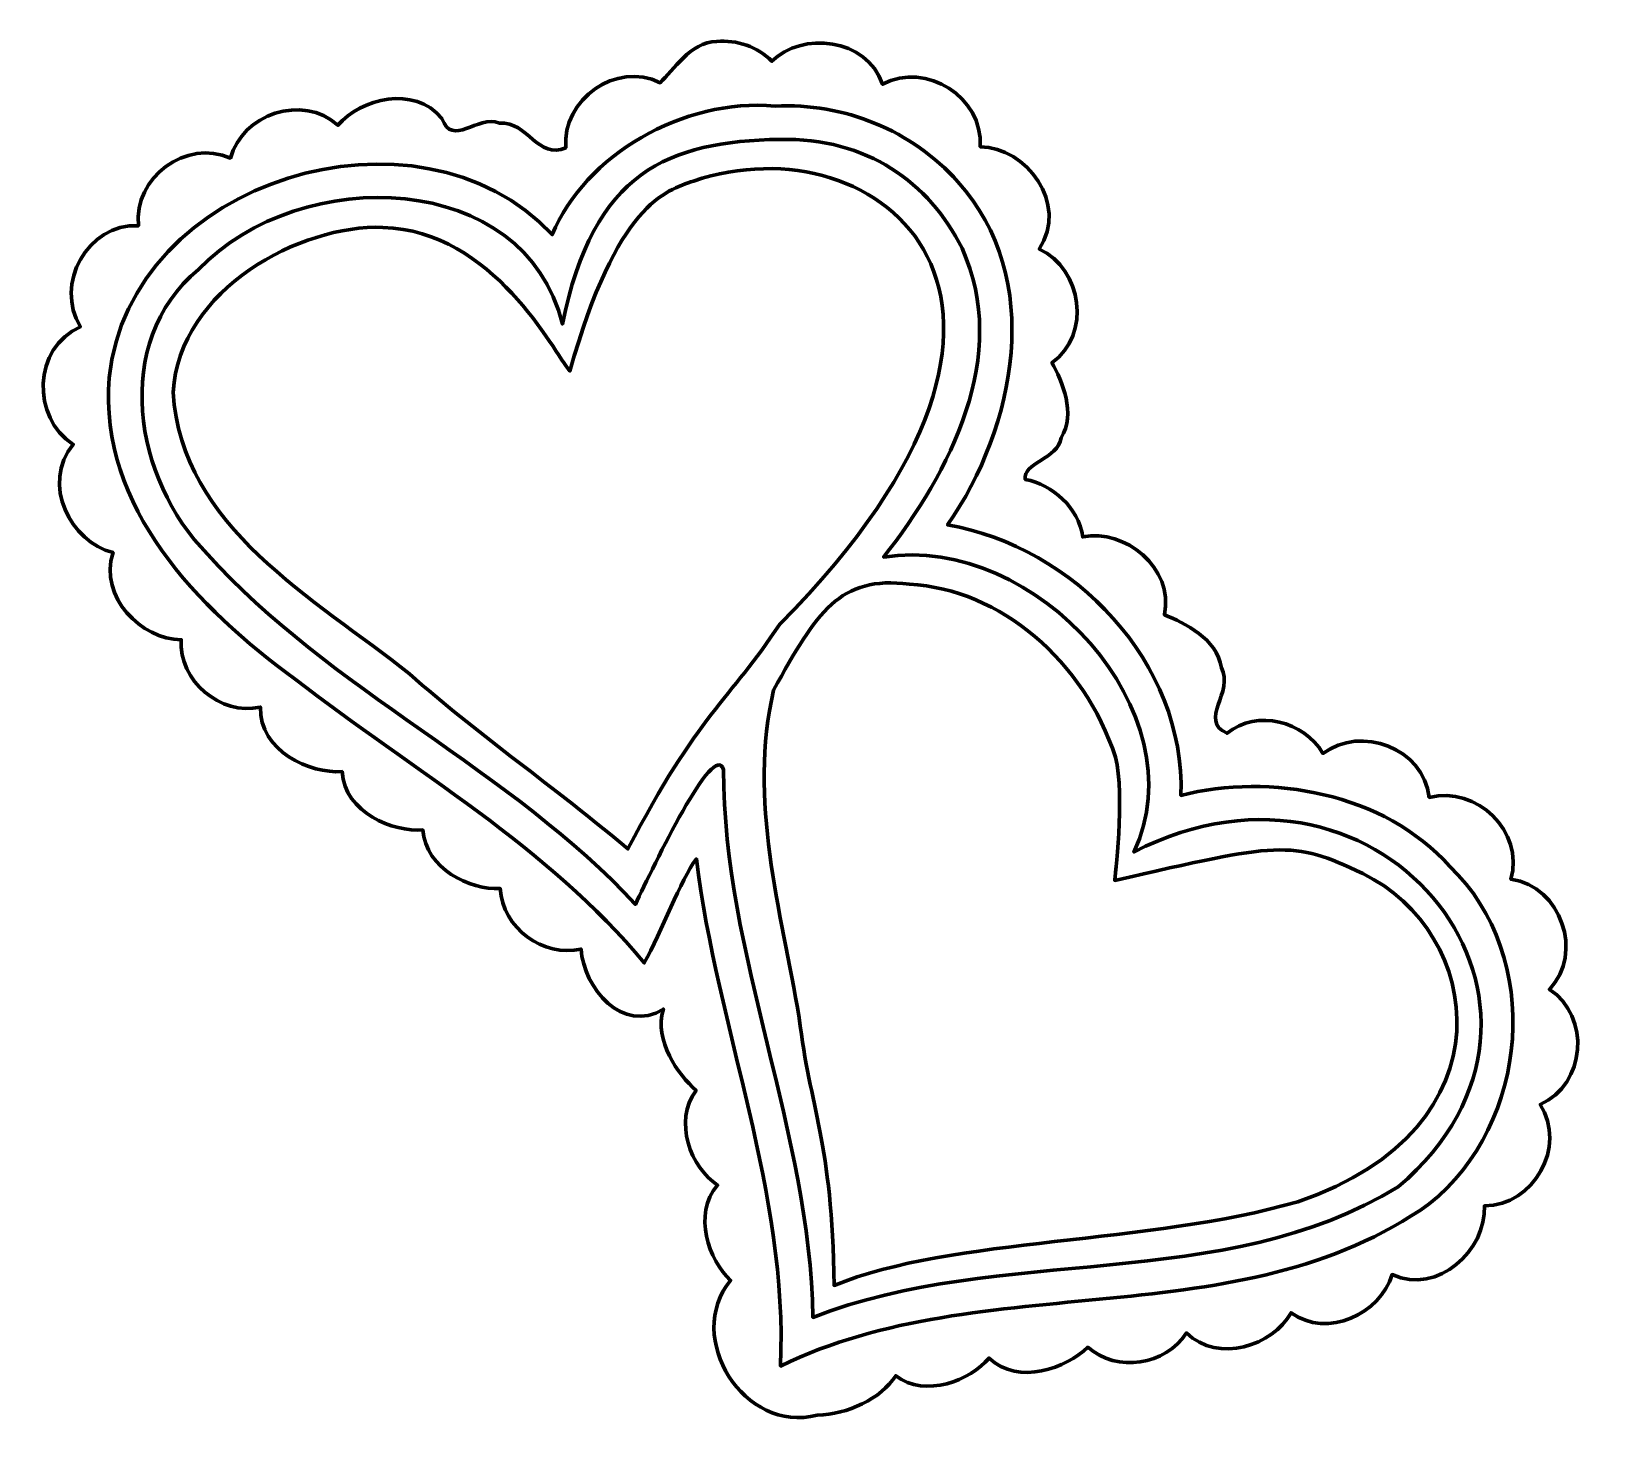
# Model space of a CAD drawing. Header units: centimetres. Extents: x -7.2 to 7.4, y -6.5 to 6.5.
import ezdxf

# ---------------------------------------------------------------- set-up
doc = ezdxf.new("R2010")
doc.units = ezdxf.units.CM
doc.header["$MEASUREMENT"] = 0
doc.layers.add('Layer 1', color=7, linetype='Continuous')

msp = doc.modelspace()

# ---------------------------------------------------------------- linework, layer by layer
at = {"layer": 'Layer 1', "color": 13, "lineweight": 80}
for points, knots in [([(-0.86976, 6.36888), (-1.114, 6.36714), (-1.27048, 6.09893), (-1.39264, 5.98751), (-1.39264, 5.98751), (-1.7977, 6.19176), (-2.30258, 5.82978), (-2.26571, 5.38547), (-2.26571, 5.38547), (-2.52457, 5.26882), (-2.61416, 5.6307), (-2.87974, 5.61333), (-2.87974, 5.61333), (-3.08761, 5.69367), (-3.31413, 5.38586), (-3.41222, 5.6565), (-3.41222, 5.6565), (-3.67398, 5.9696), (-4.1624, 5.84003), (-4.37644, 5.59414), (-4.37644, 5.59414), (-4.70775, 5.88951), (-5.25903, 5.69551), (-5.37184, 5.28952), (-5.37184, 5.28952), (-5.77842, 5.47118), (-6.27338, 5.10888), (-6.22332, 4.6635), (-6.22332, 4.6635), (-6.69608, 4.68586), (-7.00331, 4.1213), (-6.76059, 3.72807), (-6.76059, 3.72807), (-7.20279, 3.53588), (-7.21365, 2.8822), (-6.82775, 2.63913), (-6.82775, 2.63913), (-7.12837, 2.27495), (-6.85166, 1.7321), (-6.45837, 1.63654), (-6.45837, 1.63654), (-6.59271, 1.22336), (-6.19407, 0.83305), (-5.82755, 0.83063), (-5.82755, 0.83063), (-5.84909, 0.4497), (-5.46578, 0.12418), (-5.09359, 0.20701), (-5.09359, 0.20701), (-5.10518, -0.20166), (-4.63164, -0.41189), (-4.33805, -0.39023), (-4.33805, -0.39023), (-4.31446, -0.77445), (-3.85998, -0.95363), (-3.5897, -0.9299), (-3.5897, -0.9299), (-3.56006, -1.29097), (-3.15611, -1.48795), (-2.87253, -1.47437), (-2.87253, -1.47437), (-2.8559, -1.83648), (-2.47101, -2.11726), (-2.12418, -2.03323), (-2.12418, -2.03323), (-2.09945, -2.39401), (-1.74116, -2.82441), (-1.36144, -2.58969), (-1.36144, -2.58969), (-1.45359, -2.88435), (-1.2246, -3.19446), (-1.05922, -3.34283), (-1.05922, -3.34283), (-1.27278, -3.63056), (-1.10718, -4.05759), (-0.86014, -4.2207), (-0.86014, -4.2207), (-1.09381, -4.489), (-0.94106, -4.91662), (-0.74021, -5.10097), (-0.74021, -5.10097), (-1.17497, -5.62849), (-0.61398, -6.5282), (0.0633, -6.34821), (0.0633, -6.34821), (0.3453, -6.34294), (0.64998, -6.19921), (0.79006, -5.98363), (0.79006, -5.98363), (1.06871, -6.19488), (1.48164, -6.02606), (1.65354, -5.82053), (1.65354, -5.82053), (1.92993, -6.0786), (2.37189, -5.91412), (2.56739, -5.71979), (2.56739, -5.71979), (2.83819, -5.95824), (3.28838, -5.88737), (3.48124, -5.58787), (3.48124, -5.58787), (3.77866, -5.8737), (4.28235, -5.7071), (4.45025, -5.40078), (4.45025, -5.40078), (4.79038, -5.64496), (5.27857, -5.41103), (5.38568, -5.04819), (5.38568, -5.04819), (5.8147, -5.24068), (6.25909, -4.81691), (6.24196, -4.41258), (6.24196, -4.41258), (6.69768, -4.40779), (7.00821, -3.86489), (6.75765, -3.47235), (6.75765, -3.47235), (7.17908, -3.28662), (7.22899, -2.65777), (6.844, -2.4074), (6.844, -2.4074), (7.16296, -2.06973), (6.95248, -1.45385), (6.48662, -1.38802), (6.48662, -1.38802), (6.60975, -0.94506), (6.16989, -0.51859), (5.73108, -0.63008), (5.73108, -0.63008), (5.67417, -0.17043), (5.1023, 0.04091), (4.74528, -0.22233), (4.74528, -0.22233), (4.57016, 0.07634), (4.13584, 0.19017), (3.85782, -0.03524), (3.85782, -0.03524), (3.58757, 0.08274), (3.92857, 0.34781), (3.80505, 0.57159), (3.80505, 0.57159), (3.76666, 0.84237), (3.46281, 0.98318), (3.27737, 1.06089), (3.27737, 1.06089), (3.36935, 1.50085), (2.90954, 1.86), (2.52183, 1.78285), (2.52183, 1.78285), (2.47965, 2.05911), (2.24284, 2.26324), (1.98935, 2.31533), (1.98935, 2.31533), (1.95747, 2.46355), (2.29327, 2.50418), (2.32035, 2.6991), (2.32035, 2.6991), (2.46048, 2.92213), (2.33146, 3.22815), (2.2364, 3.39468), (2.2364, 3.39468), (2.6056, 3.65422), (2.51624, 4.26494), (2.11887, 4.44764), (2.11887, 4.44764), (2.39366, 4.86658), (1.99805, 5.39209), (1.572, 5.39507), (1.572, 5.39507), (1.59952, 5.85461), (1.07148, 6.18668), (0.66775, 5.97312), (0.66775, 5.97312), (0.51835, 6.40731), (-0.08001, 6.46162), (-0.35643, 6.18659), (-0.35643, 6.18659), (-0.48854, 6.31984), (-0.68272, 6.38806), (-0.86972, 6.36888), (-0.86972, 6.36888), (-0.86972, 6.36888), (-0.86976, 6.36888), (-0.86976, 6.36888)], [0, 0, 0, 0, 0.0212766, 0.0212766, 0.0212766, 0.0212766, 0.04255319, 0.04255319, 0.04255319, 0.04255319, 0.06382979, 0.06382979, 0.06382979, 0.06382979, 0.08510638, 0.08510638, 0.08510638, 0.08510638, 0.10638298, 0.10638298, 0.10638298, 0.10638298, 0.12765957, 0.12765957, 0.12765957, 0.12765957, 0.14893617, 0.14893617, 0.14893617, 0.14893617, 0.17021277, 0.17021277, 0.17021277, 0.17021277, 0.19148936, 0.19148936, 0.19148936, 0.19148936, 0.21276596, 0.21276596, 0.21276596, 0.21276596, 0.23404255, 0.23404255, 0.23404255, 0.23404255, 0.25531915, 0.25531915, 0.25531915, 0.25531915, 0.27659574, 0.27659574, 0.27659574, 0.27659574, 0.29787234, 0.29787234, 0.29787234, 0.29787234, 0.31914894, 0.31914894, 0.31914894, 0.31914894, 0.34042553, 0.34042553, 0.34042553, 0.34042553, 0.36170213, 0.36170213, 0.36170213, 0.36170213, 0.38297872, 0.38297872, 0.38297872, 0.38297872, 0.40425532, 0.40425532, 0.40425532, 0.40425532, 0.42553191, 0.42553191, 0.42553191, 0.42553191, 0.44680851, 0.44680851, 0.44680851, 0.44680851, 0.46808511, 0.46808511, 0.46808511, 0.46808511, 0.4893617, 0.4893617, 0.4893617, 0.4893617, 0.5106383, 0.5106383, 0.5106383, 0.5106383, 0.53191489, 0.53191489, 0.53191489, 0.53191489, 0.55319149, 0.55319149, 0.55319149, 0.55319149, 0.57446809, 0.57446809, 0.57446809, 0.57446809, 0.59574468, 0.59574468, 0.59574468, 0.59574468, 0.61702128, 0.61702128, 0.61702128, 0.61702128, 0.63829787, 0.63829787, 0.63829787, 0.63829787, 0.65957447, 0.65957447, 0.65957447, 0.65957447, 0.68085106, 0.68085106, 0.68085106, 0.68085106, 0.70212766, 0.70212766, 0.70212766, 0.70212766, 0.72340426, 0.72340426, 0.72340426, 0.72340426, 0.74468085, 0.74468085, 0.74468085, 0.74468085, 0.76595745, 0.76595745, 0.76595745, 0.76595745, 0.78723404, 0.78723404, 0.78723404, 0.78723404, 0.80851064, 0.80851064, 0.80851064, 0.80851064, 0.82978723, 0.82978723, 0.82978723, 0.82978723, 0.85106383, 0.85106383, 0.85106383, 0.85106383, 0.87234043, 0.87234043, 0.87234043, 0.87234043, 0.89361702, 0.89361702, 0.89361702, 0.89361702, 0.91489362, 0.91489362, 0.91489362, 0.91489362, 0.93617021, 0.93617021, 0.93617021, 0.93617021, 0.95744681, 0.95744681, 0.95744681, 0.95744681, 1, 1, 1, 1]), ([(-0.28319, 0.97576), (-0.75049, 0.27037), (-1.04178, 0.14056), (-1.69003, -1.10653), (-1.69003, -1.10653), (-2.52764, -0.41098), (-3.06805, -0.05746), (-3.71453, 0.51584), (-3.71453, 0.51584), (-4.58868, 1.20937), (-5.82714, 1.87403), (-5.90251, 3.12102), (-5.90251, 3.12102), (-5.84319, 4.08571), (-4.71808, 4.6735), (-3.96034, 4.64819), (-3.96034, 4.64819), (-2.9298, 4.61376), (-2.3817, 3.50102), (-2.22821, 3.31812), (-2.22821, 3.31812), (-1.7929, 4.86762), (-1.34353, 4.98769), (-1.08184, 5.077), (-1.08184, 5.077), (0.62194, 5.65845), (2.7188, 3.99855), (-0.28319, 0.97577), (-0.28319, 0.97577), (-0.28319, 0.97577), (-0.28319, 0.97576), (-0.28319, 0.97576)], [0, 0, 0, 0, 0.11111111, 0.11111111, 0.11111111, 0.11111111, 0.22222222, 0.22222222, 0.22222222, 0.22222222, 0.33333333, 0.33333333, 0.33333333, 0.33333333, 0.44444444, 0.44444444, 0.44444444, 0.44444444, 0.55555556, 0.55555556, 0.55555556, 0.55555556, 0.66666667, 0.66666667, 0.66666667, 0.66666667, 0.77777778, 0.77777778, 0.77777778, 0.77777778, 1, 1, 1, 1]), ([(-0.28486, 5.46293), (-1.315, 5.44262), (-2.01204, 5.17049), (-2.29726, 3.75283), (-2.29726, 3.75283), (-2.6403, 5.18175), (-4.71623, 5.24672), (-5.66792, 4.25857), (-5.66792, 4.25857), (-6.47764, 3.58029), (-6.26547, 2.31257), (-5.58455, 1.62301), (-5.58455, 1.62301), (-4.46208, 0.36942), (-2.75833, -0.38104), (-1.62111, -1.62097), (-1.62111, -1.62097), (-1.45411, -1.26408), (-0.89017, -0.08647), (-0.80461, -0.37307), (-0.80461, -0.37307), (-0.8043, -2.10016), (-0.00382, -3.7183), (0.0232, -5.4444), (0.0232, -5.4444), (1.76215, -4.75991), (3.8079, -5.23441), (5.44351, -4.23435), (5.44351, -4.23435), (7.37186, -2.59796), (5.32727, 0.06263), (2.99504, -1.13521), (2.99504, -1.13521), (3.60037, 0.15115), (2.08887, 1.81397), (0.67786, 1.59613), (0.67786, 1.59613), (1.29325, 2.37978), (1.85382, 3.46336), (1.40416, 4.45422), (1.40416, 4.45422), (1.09593, 5.06555), (0.52631, 5.47892), (-0.28486, 5.46293)], [0, 0, 0, 0, 0.08333333, 0.08333333, 0.08333333, 0.08333333, 0.16666667, 0.16666667, 0.16666667, 0.16666667, 0.25, 0.25, 0.25, 0.25, 0.33333333, 0.33333333, 0.33333333, 0.33333333, 0.41666667, 0.41666667, 0.41666667, 0.41666667, 0.5, 0.5, 0.5, 0.5, 0.58333333, 0.58333333, 0.58333333, 0.58333333, 0.66666667, 0.66666667, 0.66666667, 0.66666667, 0.75, 0.75, 0.75, 0.75, 0.83333333, 0.83333333, 0.83333333, 0.83333333, 1, 1, 1, 1]), ([(0.91626, 1.34436), (1.76444, 1.29687), (2.52924, 0.63502), (2.82556, -0.25637), (2.82556, -0.25637), (2.91359, -0.61737), (2.81722, -1.39843), (2.81722, -1.39843), (2.81722, -1.39843), (4.34106, -1.05042), (4.45301, -1.01793), (5.11387, -1.33499), (5.11387, -1.33499), (6.22253, -1.8669), (6.52679, -3.68934), (4.5131, -4.37311), (4.5131, -4.37311), (3.12767, -4.77622), (1.32246, -4.69642), (0.21862, -5.14788), (0.21862, -5.14788), (0.20124, -3.79617), (-0.00472, -3.51962), (-0.10422, -2.66948), (-0.10422, -2.66948), (-0.27322, -1.67142), (-0.58069, -0.64935), (-0.34118, 0.36297), (-0.34118, 0.36297), (0.05957, 1.0879), (0.26647, 1.42658), (0.91626, 1.34435), (0.91626, 1.34435), (0.91626, 1.34435), (0.91626, 1.34436), (0.91626, 1.34436)], [0, 0, 0, 0, 0.1, 0.1, 0.1, 0.1, 0.2, 0.2, 0.2, 0.2, 0.3, 0.3, 0.3, 0.3, 0.4, 0.4, 0.4, 0.4, 0.5, 0.5, 0.5, 0.5, 0.6, 0.6, 0.6, 0.6, 0.7, 0.7, 0.7, 0.7, 0.8, 0.8, 0.8, 0.8, 1, 1, 1, 1])]:
    msp.add_open_spline(points, degree=3, knots=knots, dxfattribs=at)
at = {"layer": 'Layer 1', "color": 230, "lineweight": 80}
msp.add_open_spline([(-0.32769, 5.77164), (-1.17974, 5.84729), (-2.08832, 5.31773), (-2.39044, 4.58196), (-2.39044, 4.58196), (-3.63573, 5.90566), (-6.30428, 5.09247), (-6.49435, 3.25556), (-6.49435, 3.25556), (-6.59169, 2.05508), (-5.66886, 1.12086), (-4.77219, 0.46605), (-4.77219, 0.46605), (-3.67737, -0.38399), (-2.42755, -1.08448), (-1.53895, -2.16276), (-1.53895, -2.16276), (-1.37576, -1.8722), (-1.20544, -1.39689), (-1.05684, -1.19854), (-1.05684, -1.19854), (-0.86157, -2.77944), (-0.20781, -4.28426), (-0.27731, -5.89489), (-0.27731, -5.89489), (1.60982, -4.97153), (3.96613, -5.64368), (5.73105, -4.3934), (5.73105, -4.3934), (6.65818, -3.6524), (6.79108, -2.10297), (5.92054, -1.26809), (5.92054, -1.26809), (5.31053, -0.58488), (4.25185, -0.40131), (3.43085, -0.61089), (3.43085, -0.61089), (3.47447, 0.61526), (2.43654, 1.69507), (1.26976, 1.89319), (1.26976, 1.89319), (1.90133, 2.80224), (2.17499, 4.17856), (1.3633, 5.07126), (1.3633, 5.07126), (0.94445, 5.54678), (0.30755, 5.80213), (-0.32767, 5.77164), (-0.32767, 5.77164), (-0.32767, 5.77164), (-0.32769, 5.77164), (-0.32769, 5.77164)], degree=3, knots=[0, 0, 0, 0, 0.07142857, 0.07142857, 0.07142857, 0.07142857, 0.14285714, 0.14285714, 0.14285714, 0.14285714, 0.21428571, 0.21428571, 0.21428571, 0.21428571, 0.28571429, 0.28571429, 0.28571429, 0.28571429, 0.35714286, 0.35714286, 0.35714286, 0.35714286, 0.42857143, 0.42857143, 0.42857143, 0.42857143, 0.5, 0.5, 0.5, 0.5, 0.57142857, 0.57142857, 0.57142857, 0.57142857, 0.64285714, 0.64285714, 0.64285714, 0.64285714, 0.71428571, 0.71428571, 0.71428571, 0.71428571, 0.78571429, 0.78571429, 0.78571429, 0.78571429, 0.85714286, 0.85714286, 0.85714286, 0.85714286, 1, 1, 1, 1], dxfattribs=at)
at = {"layer": 'Layer 1', "color": 254, "lineweight": 80}
for points, knots in [([(-0.28319, 0.97576), (-0.75049, 0.27037), (-1.04178, 0.14056), (-1.69003, -1.10653), (-1.69003, -1.10653), (-2.52764, -0.41098), (-3.06805, -0.05746), (-3.71453, 0.51584), (-3.71453, 0.51584), (-4.58868, 1.20937), (-5.82714, 1.87403), (-5.9025, 3.12102), (-5.9025, 3.12102), (-5.84318, 4.08571), (-4.71807, 4.6735), (-3.96033, 4.64819), (-3.96033, 4.64819), (-2.92979, 4.61376), (-2.38169, 3.50102), (-2.2282, 3.31812), (-2.2282, 3.31812), (-1.79289, 4.86762), (-1.34352, 4.98769), (-1.08183, 5.077), (-1.08183, 5.077), (0.62195, 5.65845), (2.71881, 3.99855), (-0.28318, 0.97577), (-0.28318, 0.97577), (-0.28318, 0.97577), (-0.28319, 0.97576), (-0.28319, 0.97576)], [0, 0, 0, 0, 0.11111111, 0.11111111, 0.11111111, 0.11111111, 0.22222222, 0.22222222, 0.22222222, 0.22222222, 0.33333333, 0.33333333, 0.33333333, 0.33333333, 0.44444444, 0.44444444, 0.44444444, 0.44444444, 0.55555556, 0.55555556, 0.55555556, 0.55555556, 0.66666667, 0.66666667, 0.66666667, 0.66666667, 0.77777778, 0.77777778, 0.77777778, 0.77777778, 1, 1, 1, 1]), ([(0.91626, 1.34436), (1.76444, 1.29687), (2.52924, 0.63502), (2.82556, -0.25637), (2.82556, -0.25637), (2.91359, -0.61737), (2.81722, -1.39843), (2.81722, -1.39843), (2.81722, -1.39843), (4.34106, -1.05042), (4.45301, -1.01793), (5.11387, -1.33499), (5.11387, -1.33499), (6.22253, -1.8669), (6.52679, -3.68934), (4.5131, -4.37311), (4.5131, -4.37311), (3.12767, -4.77622), (1.32246, -4.69642), (0.21862, -5.14788), (0.21862, -5.14788), (0.20124, -3.79617), (-0.00472, -3.51962), (-0.10422, -2.66948), (-0.10422, -2.66948), (-0.27322, -1.67142), (-0.58069, -0.64935), (-0.34118, 0.36297), (-0.34118, 0.36297), (0.05957, 1.0879), (0.26647, 1.42658), (0.91626, 1.34435), (0.91626, 1.34435), (0.91626, 1.34435), (0.91626, 1.34436), (0.91626, 1.34436)], [0, 0, 0, 0, 0.1, 0.1, 0.1, 0.1, 0.2, 0.2, 0.2, 0.2, 0.3, 0.3, 0.3, 0.3, 0.4, 0.4, 0.4, 0.4, 0.5, 0.5, 0.5, 0.5, 0.6, 0.6, 0.6, 0.6, 0.7, 0.7, 0.7, 0.7, 0.8, 0.8, 0.8, 0.8, 1, 1, 1, 1])]:
    msp.add_open_spline(points, degree=3, knots=knots, dxfattribs=at)

doc.saveas('drawing.dxf')
